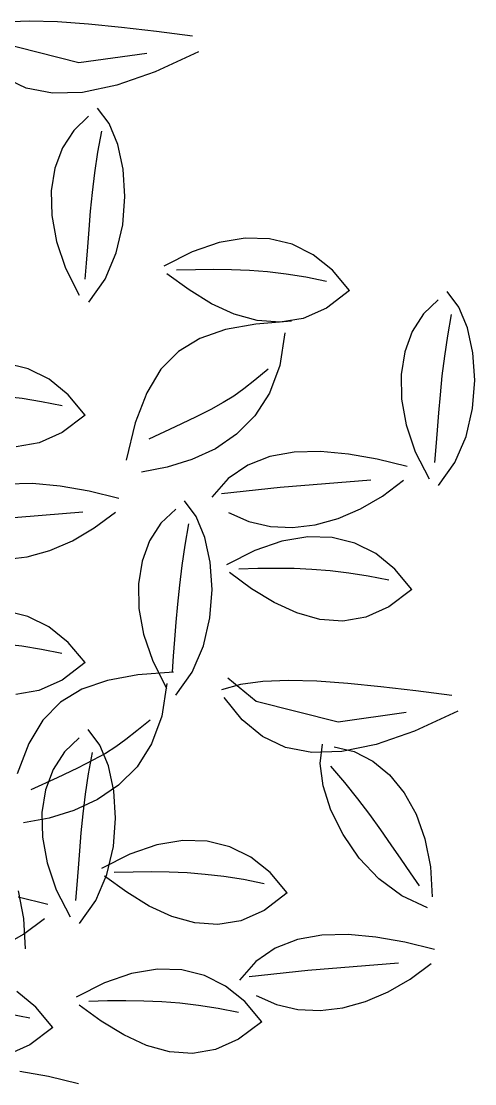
# Model space of a CAD drawing. Header units: millimetres. Extents: x 12377 to 30673, y 89761 to 101952.
# Drawn here: x 26337.6 to 26409.1, y 95154.4 to 95321.9 of the extents above; entities that cross this region are included whole.
import ezdxf

# ---------------------------------------------------------------- set-up
doc = ezdxf.new("R2010")
doc.units = ezdxf.units.MM

# ---------------------------------------------------------------- blocks, each defined once
blk = doc.blocks.new('A$C39D603B2')
for p, q in [((884.94, 2270.76), (872.32, 2270.29)), ((898.95, 2270.4), (884.94, 2270.76)), ((914.17, 2269.34), (898.95, 2270.4)), ((930.44, 2267.73), (914.17, 2269.34)), ((947.59, 2265.71), (930.44, 2267.73)), ((965.46, 2263.43), (947.59, 2265.71)), ((909.37, 2250.2), (869.08, 2260.46)), ((942.94, 2254.95), (909.37, 2250.2)), ((968.36, 2255.75), (947.02, 2245.9)), ((947.02, 2245.9), (928.06, 2239.25)), ((883.53, 2237.77), (872.14, 2243.19)), ((896.52, 2235.26), (883.53, 2237.77)), ((911.3, 2235.73), (896.52, 2235.26)), ((928.06, 2239.25), (911.3, 2235.73)), ((924.3, 2220.35), (918.6, 2228.01)), ((914.2, 2223.95), (906.9, 2216.99)), ((928.58, 2210.06), (924.3, 2220.35)), ((906.9, 2216.99), (901.35, 2208.37)), ((920.5, 2216.68), (918.66, 2206.23)), ((931.25, 2197.84), (928.58, 2210.06)), ((901.35, 2208.37), (897.63, 2198.34)), ((918.66, 2206.23), (917.19, 2196.15)), ((897.63, 2198.34), (895.84, 2187.15)), ((917.19, 2196.15), (916, 2186.46)), ((932.13, 2184.39), (931.25, 2197.84)), ((895.84, 2187.15), (896.05, 2175.05)), ((916, 2186.46), (915.05, 2177.16)), ((931.06, 2170.42), (932.13, 2184.39)), ((896.05, 2175.05), (898.37, 2162.29)), ((915.05, 2177.16), (914.27, 2168.23)), ((914.27, 2168.23), (913.61, 2159.68)), ((927.84, 2156.63), (931.06, 2170.42)), ((898.37, 2162.29), (902.87, 2149.11)), ((978.6, 2161.83), (965.25, 2157.24)), ((991.32, 2163.96), (978.6, 2161.83)), ((1003.33, 2163.64), (991.32, 2163.96)), ((1014.55, 2160.88), (1003.33, 2163.64)), ((913.61, 2159.68), (913, 2151.51)), ((922.31, 2143.71), (927.84, 2156.63)), ((965.25, 2157.24), (951.34, 2150.19)), ((1024.91, 2155.7), (1014.55, 2160.88)), ((913, 2151.51), (912.39, 2143.72)), ((1034.31, 2148.1), (1024.91, 2155.7)), ((902.87, 2149.11), (909.66, 2135.77)), ((963.69, 2138.39), (952.79, 2146.35)), ((966.8, 2148.36), (957.48, 2148.11)), ((975.8, 2148.45), (966.8, 2148.36)), ((984.63, 2148.33), (975.8, 2148.45)), ((993.44, 2147.95), (984.63, 2148.33)), ((1002.36, 2147.25), (993.44, 2147.95)), ((1011.56, 2146.16), (1002.36, 2147.25)), ((1021.17, 2144.63), (1011.56, 2146.16)), ((1042.69, 2138.1), (1034.31, 2148.1)), ((914.29, 2132.38), (922.31, 2143.71)), ((1031.35, 2142.6), (1021.17, 2144.63)), ((974.76, 2131.63), (963.69, 2138.39)), ((1042.69, 2138.1), (1031.35, 2129.49)), ((1096.58, 2129.96), (1090.88, 2137.62)), ((985.95, 2126.47), (974.76, 2131.63)), ((1086.47, 2133.55), (1079.18, 2126.59)), ((997.24, 2123.28), (985.95, 2126.47)), ((1031.35, 2129.49), (1019.97, 2124.4)), ((1079.18, 2126.59), (1073.63, 2117.98)), ((1092.78, 2126.28), (1090.94, 2115.83)), ((1100.86, 2119.66), (1096.58, 2129.96)), ((996.54, 2121.54), (981.58, 2118.86)), ((1014.11, 2122.95), (996.54, 2121.54)), ((1008.59, 2122.46), (997.24, 2123.28)), ((1019.97, 2124.4), (1008.59, 2122.46)), ((981.58, 2118.86), (968.98, 2114.52)), ((1010.87, 2117.34), (1008.41, 2101.18)), ((1073.63, 2117.98), (1069.91, 2107.95)), ((1090.94, 2115.83), (1089.46, 2105.76)), ((1103.53, 2107.44), (1100.86, 2119.66)), ((968.98, 2114.52), (958.48, 2108.13)), ((958.48, 2108.13), (949.86, 2099.32)), ((1069.91, 2107.95), (1068.11, 2096.76)), ((1089.46, 2105.76), (1088.28, 2096.07)), ((1104.41, 2094), (1103.53, 2107.44)), ((884.43, 2099.57), (873.21, 2102.32)), ((894.79, 2094.39), (884.43, 2099.57)), ((949.86, 2099.32), (942.86, 2087.71)), ((1002.65, 2099.33), (996.1, 2093.95)), ((1008.41, 2101.18), (1003.39, 2087.58)), ((904.19, 2086.79), (894.79, 2094.39)), ((996.1, 2093.95), (990.69, 2089.69)), ((1068.11, 2096.76), (1068.33, 2084.66)), ((1088.28, 2096.07), (1087.33, 2086.76)), ((1103.34, 2080.03), (1104.41, 2094)), ((990.69, 2089.69), (985.75, 2086.14)), ((881.44, 2084.85), (872.24, 2085.93)), ((891.05, 2083.32), (881.44, 2084.85)), ((901.23, 2081.29), (891.05, 2083.32)), ((912.57, 2076.79), (904.19, 2086.79)), ((942.86, 2087.71), (937.23, 2072.91)), ((985.75, 2086.14), (980.58, 2082.89)), ((1003.39, 2087.58), (996.18, 2076.34)), ((1068.33, 2084.66), (1070.64, 2071.9)), ((1087.33, 2086.76), (1086.55, 2077.83)), ((974.5, 2079.55), (966.8, 2075.7)), ((980.58, 2082.89), (974.5, 2079.55)), ((1100.12, 2066.23), (1103.34, 2080.03)), ((912.57, 2076.79), (901.23, 2068.17)), ((937.23, 2072.91), (932.73, 2054.56)), ((966.8, 2075.7), (956.81, 2070.95)), ((996.18, 2076.34), (987.14, 2067.27)), ((1086.55, 2077.83), (1085.89, 2069.29)), ((901.23, 2068.17), (889.85, 2063.09)), ((956.81, 2070.95), (943.84, 2064.88)), ((1070.64, 2071.9), (1075.15, 2058.72)), ((1085.89, 2069.29), (1085.28, 2061.12)), ((889.85, 2063.09), (878.47, 2061.15)), ((987.14, 2067.27), (976.66, 2060.16)), ((1094.59, 2053.32), (1100.12, 2066.23)), ((976.66, 2060.16), (965.11, 2054.81)), ((1015.51, 2058.44), (1003.5, 2056.3)), ((1028.47, 2058.75), (1015.51, 2058.44)), ((1042.17, 2057.5), (1028.47, 2058.75)), ((1056.43, 2054.96), (1042.17, 2057.5)), ((1075.15, 2058.72), (1081.93, 2045.38)), ((1085.28, 2061.12), (1084.67, 2053.33)), ((965.11, 2054.81), (952.87, 2051.04)), ((992.62, 2052.07), (983.05, 2045.48)), ((1003.5, 2056.3), (992.62, 2052.07)), ((1071.07, 2051.4), (1056.43, 2054.96)), ((1086.57, 2041.99), (1094.59, 2053.32)), ((952.87, 2051.04), (940.32, 2048.64)), ((886.54, 2043), (873.58, 2042.69)), ((900.24, 2041.75), (886.54, 2043)), ((914.5, 2039.21), (900.24, 2041.75)), ((983.05, 2045.48), (974.98, 2036.26)), ((1053.24, 2044.68), (1008.55, 2041.01)), ((1058.98, 2036.88), (1069.34, 2044.61)), ((929.14, 2035.65), (914.5, 2039.21)), ((1008.55, 2041.01), (979.68, 2038.02)), ((1048.17, 2030.6), (1058.98, 2036.88)), ((967.22, 2026.82), (961.52, 2034.48)), ((911.31, 2028.94), (866.62, 2025.26)), ((917.05, 2021.14), (927.41, 2028.86)), ((957.12, 2030.41), (949.82, 2023.45)), ((971.5, 2016.52), (967.22, 2026.82)), ((983.15, 2028.8), (993.2, 2024.31)), ((1025.88, 2022.75), (1037.08, 2025.85)), ((1037.08, 2025.85), (1048.17, 2030.6)), ((906.24, 2014.85), (917.05, 2021.14)), ((949.82, 2023.45), (944.27, 2014.83)), ((963.42, 2023.14), (961.59, 2012.69)), ((993.2, 2024.31), (1003.77, 2021.88)), ((1003.77, 2021.88), (1014.72, 2021.39)), ((1014.72, 2021.39), (1025.88, 2022.75)), ((974.17, 2004.3), (971.5, 2016.52)), ((1022.14, 2016.75), (1009.42, 2014.63)), ((1034.15, 2016.43), (1022.14, 2016.75)), ((1045.37, 2013.68), (1034.15, 2016.43)), ((883.95, 2007), (895.15, 2010.1)), ((895.15, 2010.1), (906.24, 2014.85)), ((944.27, 2014.83), (940.55, 2004.81)), ((961.59, 2012.69), (960.11, 2002.62)), ((996.07, 2010.04), (982.16, 2002.99)), ((1009.42, 2014.63), (996.07, 2010.04)), ((1055.73, 2008.49), (1045.37, 2013.68)), ((872.79, 2005.64), (883.95, 2007)), ((940.55, 2004.81), (938.76, 1993.62)), ((1065.13, 2000.9), (1055.73, 2008.49)), ((960.11, 2002.62), (958.92, 1992.93)), ((975.06, 1990.85), (974.17, 2004.3)), ((997.62, 2001.16), (988.3, 2000.91)), ((1006.62, 2001.25), (997.62, 2001.16)), ((1015.45, 2001.13), (1006.62, 2001.25)), ((1024.26, 2000.75), (1015.45, 2001.13)), ((1033.18, 2000.04), (1024.26, 2000.75)), ((1042.38, 1998.95), (1033.18, 2000.04)), ((1073.51, 1990.9), (1065.13, 2000.9)), ((994.51, 1991.19), (983.61, 1999.14)), ((1051.99, 1997.43), (1042.38, 1998.95)), ((1062.17, 1995.4), (1051.99, 1997.43)), ((938.76, 1993.62), (938.97, 1981.52)), ((958.92, 1992.93), (957.97, 1983.62)), ((973.98, 1976.88), (975.06, 1990.85)), ((1005.58, 1984.43), (994.51, 1991.19)), ((1073.51, 1990.9), (1062.17, 1982.28)), ((1016.77, 1979.26), (1005.58, 1984.43)), ((884.33, 1977.56), (873.11, 1980.32)), ((938.97, 1981.52), (941.29, 1968.75)), ((957.97, 1983.62), (957.19, 1974.69)), ((1028.06, 1976.08), (1016.77, 1979.26)), ((1062.17, 1982.28), (1050.79, 1977.2)), ((894.68, 1972.38), (884.33, 1977.56)), ((957.19, 1974.69), (956.53, 1966.14)), ((970.76, 1963.09), (973.98, 1976.88)), ((1039.41, 1975.26), (1028.06, 1976.08)), ((1050.79, 1977.2), (1039.41, 1975.26)), ((904.09, 1964.79), (894.68, 1972.38)), ((941.29, 1968.75), (945.79, 1955.58)), ((881.34, 1962.84), (872.14, 1963.93)), ((890.95, 1961.31), (881.34, 1962.84)), ((912.46, 1954.79), (904.09, 1964.79)), ((956.53, 1966.14), (955.92, 1957.98)), ((965.23, 1950.18), (970.76, 1963.09)), ((901.12, 1959.29), (890.95, 1961.31)), ((955.92, 1957.98), (955.31, 1950.19)), ((912.46, 1954.79), (901.13, 1946.17)), ((945.79, 1955.58), (952.58, 1942.24)), ((938.44, 1948.73), (923.47, 1946.05)), ((956, 1950.13), (938.44, 1948.73)), ((957.21, 1938.85), (965.23, 1950.18)), ((996.81, 1935.68), (982.86, 1947.09)), ((901.13, 1946.17), (889.75, 1941.09)), ((923.47, 1946.05), (910.87, 1941.7)), ((952.76, 1944.53), (950.31, 1928.37)), ((988.98, 1944.06), (979.62, 1941.48)), ((1000.05, 1945.51), (988.98, 1944.06)), ((1012.68, 1945.98), (1000.05, 1945.51)), ((1026.68, 1945.62), (1012.68, 1945.98)), ((1041.9, 1944.56), (1026.68, 1945.62)), ((1058.17, 1942.95), (1041.9, 1944.56)), ((1075.33, 1940.93), (1058.17, 1942.95)), ((889.75, 1941.09), (878.37, 1939.15)), ((910.87, 1941.7), (900.38, 1935.32)), ((989.87, 1926.65), (981.07, 1937.64)), ((1093.19, 1938.65), (1075.33, 1940.93)), ((900.38, 1935.32), (891.75, 1926.51)), ((1037.11, 1925.41), (996.81, 1935.68)), ((891.75, 1926.51), (884.75, 1914.9)), ((944.55, 1926.51), (937.99, 1921.14)), ((950.31, 1928.37), (945.29, 1914.77)), ((999.87, 1918.4), (989.87, 1926.65)), ((1070.67, 1930.17), (1037.11, 1925.41)), ((1096.09, 1930.97), (1074.75, 1921.12)), ((919.72, 1914.18), (914.01, 1921.85)), ((937.99, 1921.14), (932.59, 1916.88)), ((1074.75, 1921.12), (1055.8, 1914.47)), ((909.61, 1917.78), (902.31, 1910.82)), ((932.59, 1916.88), (927.65, 1913.33)), ((1011.26, 1912.99), (999.87, 1918.4)), ((884.75, 1914.9), (879.12, 1900.1)), ((902.31, 1910.82), (896.76, 1902.2)), ((915.91, 1910.51), (914.08, 1900.06)), ((923.99, 1903.89), (919.72, 1914.18)), ((927.65, 1913.33), (922.48, 1910.08)), ((945.29, 1914.77), (938.07, 1903.53)), ((1024.25, 1910.48), (1011.26, 1912.99)), ((1039.03, 1910.95), (1024.25, 1910.48)), ((1028.31, 1905.12), (1029.39, 1914.61)), ((1035.24, 1913.31), (1045.04, 1910.95)), ((1055.8, 1914.47), (1039.03, 1910.95)), ((1045.04, 1910.95), (1054.17, 1906.29)), ((916.39, 1906.74), (908.7, 1902.89)), ((922.48, 1910.08), (916.39, 1906.74)), ((1054.17, 1906.29), (1062.43, 1899.49)), ((896.76, 1902.2), (893.04, 1892.18)), ((908.7, 1902.89), (898.71, 1898.13)), ((914.08, 1900.06), (912.6, 1889.99)), ((926.66, 1891.67), (923.99, 1903.89)), ((938.07, 1903.53), (929.03, 1894.46)), ((1029.78, 1894.07), (1028.31, 1905.12)), ((1033.44, 1903.85), (1040.28, 1895.74)), ((898.71, 1898.13), (885.74, 1892.07)), ((1040.28, 1895.74), (1046.62, 1887.77)), ((1062.43, 1899.49), (1069.6, 1890.72)), ((893.04, 1892.18), (891.25, 1880.99)), ((912.6, 1889.99), (911.41, 1880.3)), ((929.03, 1894.46), (918.55, 1887.35)), ((927.55, 1878.22), (926.66, 1891.67)), ((1033.61, 1882.16), (1029.78, 1894.07)), ((1069.6, 1890.72), (1075.49, 1880.15)), ((918.55, 1887.35), (907.01, 1882)), ((1046.62, 1887.77), (1052.51, 1879.99)), ((891.25, 1880.99), (891.46, 1868.89)), ((907.01, 1882), (894.77, 1878.23)), ((911.41, 1880.3), (910.46, 1870.99)), ((1039.6, 1870.09), (1033.61, 1882.16)), ((1052.51, 1879.99), (1058.01, 1872.42)), ((1075.49, 1880.15), (1079.9, 1867.95)), ((894.77, 1878.23), (882.21, 1875.83)), ((926.47, 1864.25), (927.55, 1878.22)), ((891.46, 1868.89), (893.78, 1856.12)), ((910.46, 1870.99), (909.68, 1862.06)), ((1047.55, 1858.55), (1039.6, 1870.09)), ((1058.01, 1872.42), (1063.17, 1865.09)), ((923.26, 1850.46), (926.47, 1864.25)), ((947.9, 1865.1), (934.55, 1860.51)), ((960.62, 1867.22), (947.9, 1865.1)), ((972.63, 1866.9), (960.62, 1867.22)), ((983.85, 1864.14), (972.63, 1866.9)), ((994.21, 1858.96), (983.85, 1864.14)), ((1063.17, 1865.09), (1068.04, 1858.03)), ((1079.9, 1867.95), (1082.63, 1854.29)), ((909.68, 1862.06), (909.02, 1853.51)), ((934.55, 1860.51), (920.64, 1853.45)), ((1003.61, 1851.37), (994.21, 1858.96)), ((1057.26, 1848.24), (1047.55, 1858.55)), ((893.78, 1856.12), (898.28, 1842.94)), ((909.02, 1853.51), (908.41, 1845.34)), ((1068.04, 1858.03), (1072.67, 1851.27)), ((1082.63, 1854.29), (1083.47, 1839.35)), ((917.73, 1837.55), (923.26, 1850.46)), ((932.99, 1841.65), (922.09, 1849.61)), ((936.1, 1851.62), (926.78, 1851.38)), ((945.1, 1851.72), (936.1, 1851.62)), ((953.93, 1851.6), (945.1, 1851.72)), ((962.74, 1851.22), (953.93, 1851.6)), ((971.66, 1850.51), (962.74, 1851.22)), ((980.86, 1849.42), (971.66, 1850.51)), ((990.47, 1847.89), (980.86, 1849.42)), ((1000.65, 1845.87), (990.47, 1847.89)), ((1011.99, 1841.37), (1003.61, 1851.37)), ((1068.53, 1839.85), (1057.26, 1848.24)), ((1072.67, 1851.27), (1077.11, 1844.85)), ((879.5, 1842.45), (882.23, 1828.79)), ((898.28, 1842.94), (905.07, 1829.6)), ((908.41, 1845.34), (907.8, 1837.55)), ((894.2, 1835.63), (879.57, 1839.19)), ((909.7, 1826.22), (917.73, 1837.55)), ((944.06, 1834.9), (932.99, 1841.65)), ((1011.99, 1841.37), (1000.65, 1832.75)), ((1081.16, 1834.09), (1068.53, 1839.85)), ((955.25, 1829.73), (944.06, 1834.9)), ((1000.65, 1832.75), (989.27, 1827.67)), ((882.11, 1821.11), (892.48, 1828.83)), ((882.23, 1828.79), (883.06, 1813.85)), ((966.54, 1826.55), (955.25, 1829.73)), ((989.27, 1827.67), (977.89, 1825.73)), ((977.89, 1825.73), (966.54, 1826.55)), ((871.3, 1814.82), (882.11, 1821.11)), ((1017.08, 1818.37), (1006.19, 1814.14)), ((1029.09, 1820.5), (1017.08, 1818.37)), ((1042.04, 1820.81), (1029.09, 1820.5)), ((1055.74, 1819.56), (1042.04, 1820.81)), ((1070.01, 1817.03), (1055.74, 1819.56)), ((1084.64, 1813.47), (1070.01, 1817.03)), ((1006.19, 1814.14), (996.62, 1807.54)), ((996.62, 1807.54), (988.56, 1798.32)), ((1066.82, 1806.75), (1022.13, 1803.07)), ((1072.55, 1798.95), (1082.92, 1806.67)), ((935.4, 1801.6), (922.04, 1797.01)), ((948.12, 1803.72), (935.4, 1801.6)), ((960.13, 1803.4), (948.12, 1803.72)), ((971.35, 1800.65), (960.13, 1803.4)), ((981.7, 1795.46), (971.35, 1800.65)), ((1022.13, 1803.07), (993.25, 1800.09)), ((922.04, 1797.01), (908.14, 1789.96)), ((991.11, 1787.87), (981.7, 1795.46)), ((1061.75, 1792.66), (1072.55, 1798.95)), ((888.26, 1785.12), (878.86, 1792.72)), ((996.73, 1790.87), (1006.77, 1786.38)), ((1050.66, 1787.92), (1061.75, 1792.66)), ((896.64, 1775.13), (888.26, 1785.12)), ((920.49, 1778.16), (909.59, 1786.11)), ((923.6, 1788.13), (914.28, 1787.88)), ((932.6, 1788.22), (923.6, 1788.13)), ((941.43, 1788.1), (932.6, 1788.22)), ((950.23, 1787.72), (941.43, 1788.1)), ((959.16, 1787.01), (950.23, 1787.72)), ((968.35, 1785.92), (959.16, 1787.01)), ((977.97, 1784.4), (968.35, 1785.92)), ((999.48, 1777.87), (991.11, 1787.87)), ((1006.77, 1786.38), (1017.35, 1783.94)), ((1039.46, 1784.81), (1050.66, 1787.92)), ((885.3, 1779.63), (875.12, 1781.65)), ((988.14, 1782.37), (977.97, 1784.4)), ((1017.35, 1783.94), (1028.3, 1783.45)), ((1028.3, 1783.45), (1039.46, 1784.81)), ((896.64, 1775.13), (885.3, 1766.51)), ((931.55, 1771.4), (920.49, 1778.16)), ((999.48, 1777.87), (988.14, 1769.25)), ((942.75, 1766.23), (931.55, 1771.4)), ((988.14, 1769.25), (976.77, 1764.17)), ((885.3, 1766.51), (873.93, 1761.43)), ((954.04, 1763.05), (942.75, 1766.23)), ((976.77, 1764.17), (965.39, 1762.23)), ((965.39, 1762.23), (954.04, 1763.05)), ((894.55, 1750.92), (880.29, 1753.45)), ((909.19, 1747.36), (894.55, 1750.92))]:
    blk.add_line(p, q)

msp = doc.modelspace()

# ---------------------------------------------------------------- block references
at = {"xscale": 0.3200000000000001, "yscale": 0.3200000000000001, "zscale": 0.3200000000000001}
msp.add_blockref('A$C39D603B2', (26055.68, 94595.21), dxfattribs=at)

doc.saveas('drawing.dxf')
